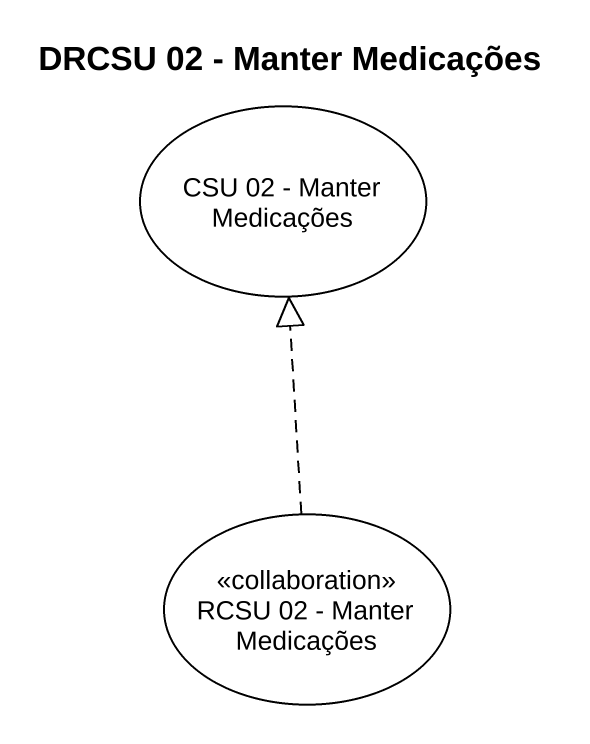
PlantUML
@startuml
title DRCSU 02 - Manter Medicações
usecase "CSU 02 - Manter Medicações" as CSU_02_Manter_Medicações
usecase "RCSU 02 - Manter Medicações" as RCSU_02_Manter_Medicações <<collaboration>>
RCSU_02_Manter_Medicações .up.|> CSU_02_Manter_Medicações
@enduml
